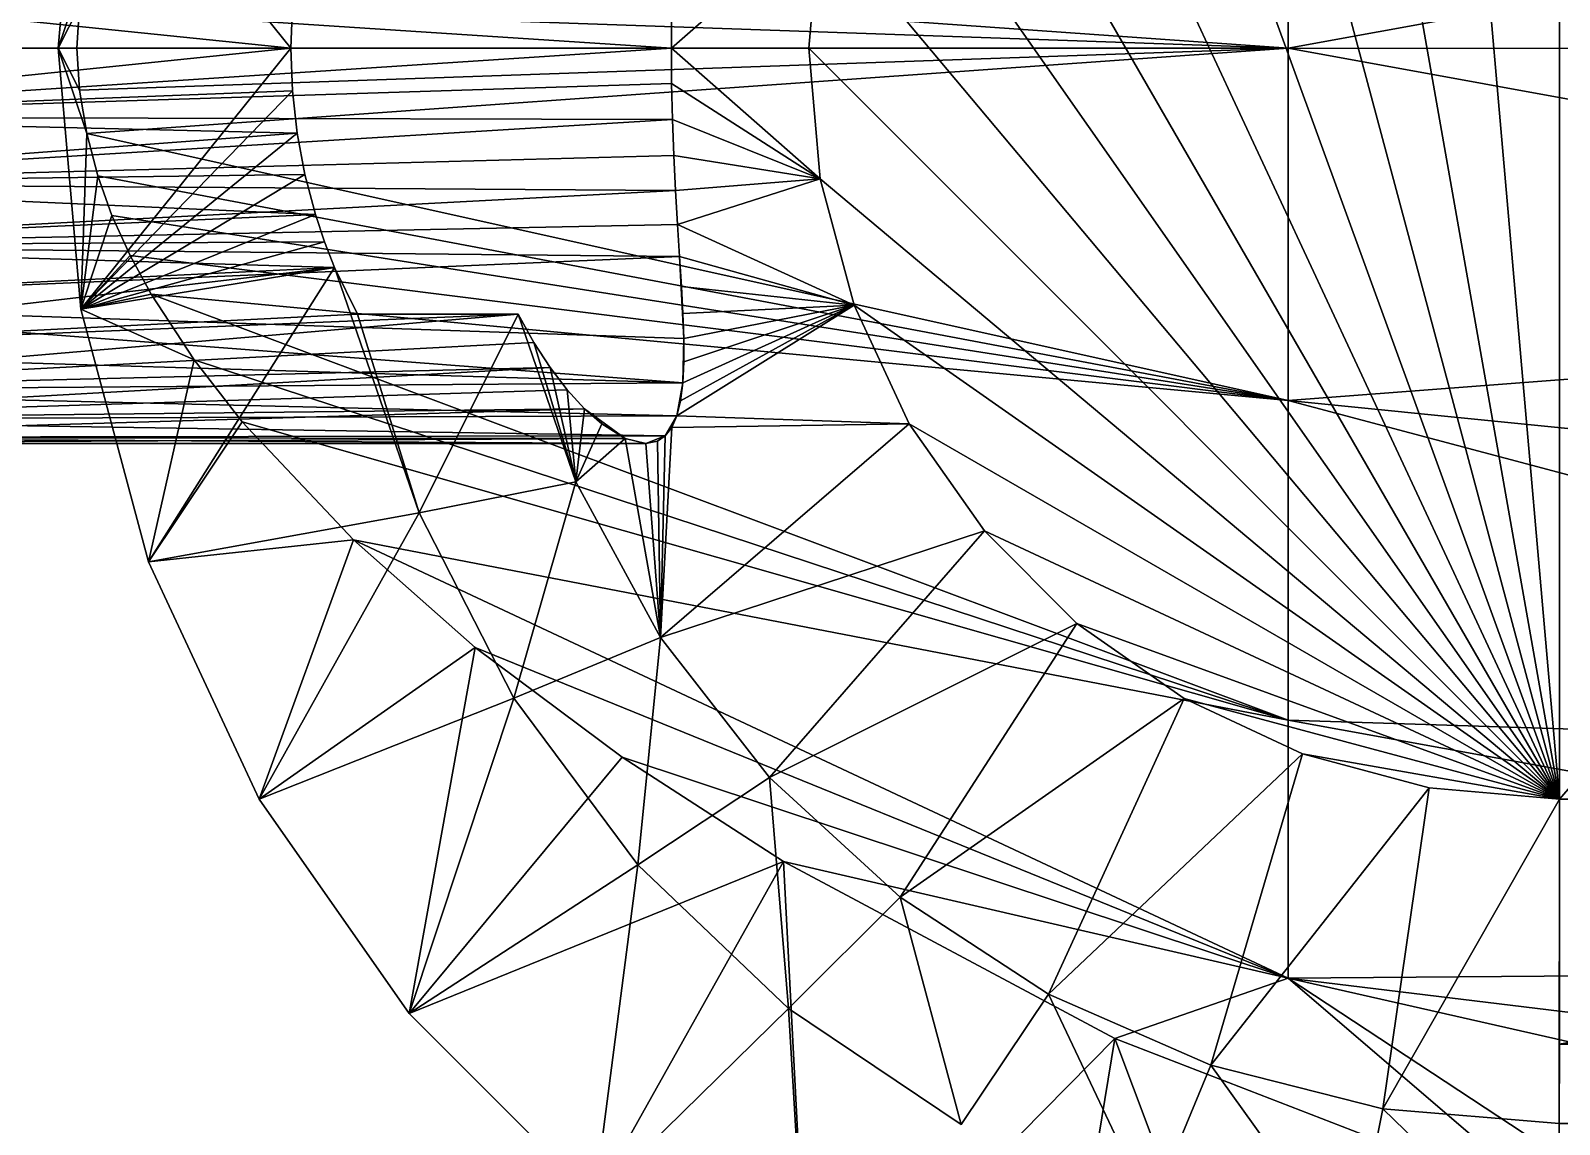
# Model space of a CAD drawing. Header units: inches. Extents: x 0 to 46333, y 12439 to 30520.
# Drawn here: x 12025.33 to 12064.11, y 18718.21 to 18745.95 of the extents above; entities that cross this region are included whole.
import ezdxf

# ---------------------------------------------------------------- set-up
doc = ezdxf.new("R2010")
doc.units = ezdxf.units.IN
doc.header["$MEASUREMENT"] = 0
doc.layers.add('DLX_FL1_LUM', color=7, linetype='Continuous', true_color=0xffd400)
doc.layers.add('DOOR', color=2, linetype='Continuous', lineweight=0)
doc.layers.add('v.p', color=7, linetype='Continuous')

# ---------------------------------------------------------------- blocks, each defined once
blk = doc.blocks.new('first floor civil')
at = {"layer": 'DOOR', "color": 9}
blk.add_arc((594640.463, 125237.543), 900, 270, 0, dxfattribs=at)

msp = doc.modelspace()

# ---------------------------------------------------------------- linework, layer by layer
at = {"layer": 'DLX_FL1_LUM'}
for points in [[(12064.114, 18764.548, 0), (12064.113, 18726.46, 0)], [(12064.113, 18726.46, 0), (12064.114, 18764.548, 0)], [(12097.191, 18764.547, 0), (12064.113, 18726.46, 0)], [(12064.113, 18726.46, 0), (12097.191, 18764.547, 0)], [(12064.113, 18726.46, 0), (12060.807, 18764.26, 0)], [(12060.807, 18764.26, 0), (12064.113, 18726.46, 0)], [(12064.113, 18726.46, 0), (12057.6, 18763.4, 0)], [(12057.6, 18763.4, 0), (12064.113, 18726.46, 0)], [(12064.113, 18726.46, 0), (12054.592, 18761.997, 0)], [(12054.592, 18761.997, 0), (12064.113, 18726.46, 0)], [(12064.113, 18726.46, 0), (12051.873, 18760.094, 0)], [(12051.873, 18760.094, 0), (12064.113, 18726.46, 0)], [(12064.113, 18726.46, 0), (12049.525, 18757.746, 0)], [(12049.525, 18757.746, 0), (12064.113, 18726.46, 0)], [(12064.113, 18726.46, 0), (12047.621, 18755.027, 0)], [(12047.621, 18755.027, 0), (12064.113, 18726.46, 0)], [(12057.233, 18754.437, 0), (12057.232, 18745.505, 0)], [(12057.232, 18745.505, 0), (12057.233, 18754.437, 0)], [(12026.604, 18752.12, 0), (12026.025, 18745.506, 0)], [(12026.025, 18745.506, 0), (12026.604, 18752.12, 0)], [(12031.933, 18745.506, 0), (12026.604, 18752.12, 0)], [(12026.604, 18752.12, 0), (12031.933, 18745.506, 0)], [(12064.113, 18726.46, 0), (12046.218, 18752.018, 0)], [(12046.218, 18752.018, 0), (12064.113, 18726.46, 0)], [(12057.232, 18745.505, 0), (12091.854, 18751.799, 0)], [(12091.854, 18751.799, 0), (12057.232, 18745.505, 0)], [(12045.358, 18748.812, 0), (12041.583, 18745.505, 0)], [(12041.583, 18745.505, 0), (12045.358, 18748.812, 0)], [(12045.07, 18745.505, 0), (12045.358, 18748.812, 0)], [(12045.358, 18748.812, 0), (12045.07, 18745.505, 0)], [(12064.113, 18726.46, 0), (12045.358, 18748.812, 0)], [(12045.358, 18748.812, 0), (12064.113, 18726.46, 0)], [(12026.75, 18747.667, 0), (12026.025, 18745.506, 0)], [(12026.025, 18745.506, 0), (12026.75, 18747.667, 0)], [(12026.75, 18747.667, 0), (12057.232, 18745.505, 0)], [(12057.232, 18745.505, 0), (12026.75, 18747.667, 0)], [(12014.999, 18747.247, 0), (12031.933, 18745.506, 0)], [(12031.933, 18745.506, 0), (12014.999, 18747.247, 0)], [(12014.999, 18747.247, 0), (12041.583, 18745.505, 0)], [(12041.583, 18745.505, 0), (12014.999, 18747.247, 0)], [(12026.567, 18746.569, 0), (12026.025, 18745.506, 0)], [(12026.025, 18745.506, 0), (12026.567, 18746.569, 0)], [(12026.567, 18746.569, 0), (12026.502, 18745.506, 0)], [(12026.502, 18745.506, 0), (12026.567, 18746.569, 0)], [(12057.232, 18745.505, 0), (12026.567, 18746.569, 0)], [(12026.567, 18746.569, 0), (12057.232, 18745.505, 0)], [(12031.933, 18745.506, 0), (12031.973, 18746.583, 0)], [(12031.973, 18746.583, 0), (12031.933, 18745.506, 0)], [(12041.591, 18746.401, 0), (12041.583, 18745.505, 0)], [(12041.583, 18745.505, 0), (12041.591, 18746.401, 0)], [(12014.999, 18745.506, 0), (12031.933, 18745.506, 0)], [(12031.933, 18745.506, 0), (12014.999, 18743.765, 0)], [(12031.933, 18745.506, 0), (12014.999, 18745.506, 0)], [(12014.999, 18743.765, 0), (12031.933, 18745.506, 0)], [(12014.999, 18745.506, 0), (12041.583, 18745.505, 0)], [(12041.583, 18745.505, 0), (12014.999, 18745.506, 0)], [(12014.999, 18743.765, 0), (12041.583, 18745.505, 0)], [(12041.583, 18745.505, 0), (12014.999, 18743.765, 0)], [(12026.025, 18745.506, 0), (12031.933, 18745.506, 0)], [(12031.933, 18745.506, 0), (12026.025, 18745.506, 0)], [(12026.025, 18745.506, 0), (12026.604, 18738.892, 0)], [(12026.604, 18738.892, 0), (12026.025, 18745.506, 0)], [(12026.025, 18745.506, 0), (12026.75, 18743.345, 0)], [(12026.502, 18745.506, 0), (12026.025, 18745.506, 0)], [(12026.567, 18744.442, 0), (12026.025, 18745.506, 0)], [(12026.025, 18745.506, 0), (12026.502, 18745.506, 0)], [(12026.75, 18743.345, 0), (12026.025, 18745.506, 0)], [(12026.025, 18745.506, 0), (12026.567, 18744.442, 0)], [(12026.502, 18745.506, 0), (12026.567, 18744.442, 0)], [(12026.567, 18744.442, 0), (12026.502, 18745.506, 0)], [(12026.502, 18745.506, 0), (12057.232, 18745.505, 0)], [(12057.232, 18745.505, 0), (12026.502, 18745.506, 0)], [(12026.567, 18744.442, 0), (12057.232, 18745.505, 0)], [(12057.232, 18745.505, 0), (12026.567, 18744.442, 0)], [(12026.604, 18738.892, 0), (12031.933, 18745.506, 0)], [(12031.933, 18745.506, 0), (12026.604, 18738.892, 0)], [(12026.75, 18743.345, 0), (12057.232, 18745.505, 0)], [(12057.232, 18745.505, 0), (12026.75, 18743.345, 0)], [(12031.973, 18744.428, 0), (12031.933, 18745.506, 0)], [(12031.933, 18745.506, 0), (12031.973, 18744.428, 0)], [(12041.583, 18745.505, 0), (12045.07, 18745.505, 0)], [(12041.583, 18745.505, 0), (12045.358, 18742.197, 0)], [(12045.07, 18745.505, 0), (12041.583, 18745.505, 0)], [(12045.358, 18742.197, 0), (12041.583, 18745.505, 0)], [(12041.583, 18745.505, 0), (12041.591, 18744.609, 0)], [(12041.591, 18744.609, 0), (12041.583, 18745.505, 0)], [(12045.358, 18742.197, 0), (12045.07, 18745.505, 0)], [(12045.07, 18745.505, 0), (12045.358, 18742.197, 0)], [(12064.113, 18726.46, 0), (12045.07, 18745.505, 0)], [(12045.07, 18745.505, 0), (12064.113, 18726.46, 0)], [(12057.232, 18745.505, 0), (12091.854, 18739.207, 0)], [(12057.232, 18736.572, 0), (12057.232, 18745.505, 0)], [(12091.854, 18739.207, 0), (12057.232, 18745.505, 0)], [(12057.232, 18745.505, 0), (12091.854, 18745.503, 0)], [(12057.232, 18745.505, 0), (12057.232, 18736.572, 0)], [(12091.854, 18745.503, 0), (12057.232, 18745.505, 0)], [(12014.999, 18743.765, 0), (12041.591, 18744.609, 0)], [(12041.591, 18744.609, 0), (12014.999, 18743.765, 0)], [(12031.973, 18744.428, 0), (12014.999, 18743.765, 0)], [(12014.999, 18743.765, 0), (12031.973, 18744.428, 0)], [(12026.567, 18744.442, 0), (12026.75, 18743.345, 0)], [(12026.75, 18743.345, 0), (12026.567, 18744.442, 0)], [(12026.604, 18738.892, 0), (12031.973, 18744.428, 0)], [(12031.973, 18744.428, 0), (12026.604, 18738.892, 0)], [(12032.093, 18743.353, 0), (12031.973, 18744.428, 0)], [(12031.973, 18744.428, 0), (12032.093, 18743.353, 0)], [(12041.591, 18744.609, 0), (12045.358, 18742.197, 0)], [(12045.358, 18742.197, 0), (12041.591, 18744.609, 0)], [(12041.591, 18744.609, 0), (12041.613, 18743.698, 0)], [(12041.613, 18743.698, 0), (12041.591, 18744.609, 0)], [(12014.999, 18743.765, 0), (12032.093, 18743.353, 0)], [(12032.093, 18743.353, 0), (12014.999, 18743.765, 0)], [(12014.999, 18743.765, 0), (12041.613, 18743.698, 0)], [(12041.613, 18743.698, 0), (12014.999, 18743.765, 0)], [(12014.999, 18742.078, 0), (12041.613, 18743.698, 0)], [(12041.613, 18743.698, 0), (12014.999, 18742.078, 0)], [(12041.613, 18743.698, 0), (12045.358, 18742.197, 0)], [(12045.358, 18742.197, 0), (12041.613, 18743.698, 0)], [(12041.613, 18743.698, 0), (12041.647, 18742.789, 0)], [(12041.647, 18742.789, 0), (12041.613, 18743.698, 0)], [(12014.999, 18742.078, 0), (12032.093, 18743.353, 0)], [(12032.093, 18743.353, 0), (12014.999, 18742.078, 0)], [(12026.604, 18738.892, 0), (12032.093, 18743.353, 0)], [(12032.093, 18743.353, 0), (12026.604, 18738.892, 0)], [(12026.75, 18743.345, 0), (12026.604, 18738.892, 0)], [(12026.604, 18738.892, 0), (12026.75, 18743.345, 0)], [(12026.75, 18743.345, 0), (12027.03, 18742.266, 0)], [(12026.75, 18743.345, 0), (12057.232, 18736.572, 0)], [(12027.03, 18742.266, 0), (12026.75, 18743.345, 0)], [(12057.232, 18736.572, 0), (12026.75, 18743.345, 0)], [(12032.287, 18742.3, 0), (12032.093, 18743.353, 0)], [(12032.093, 18743.353, 0), (12032.287, 18742.3, 0)], [(12014.999, 18742.078, 0), (12041.647, 18742.789, 0)], [(12041.647, 18742.789, 0), (12014.999, 18742.078, 0)], [(12041.647, 18742.789, 0), (12045.358, 18742.197, 0)], [(12045.358, 18742.197, 0), (12041.647, 18742.789, 0)], [(12041.647, 18742.789, 0), (12041.69, 18741.897, 0)], [(12041.69, 18741.897, 0), (12041.647, 18742.789, 0)], [(12032.287, 18742.3, 0), (12014.999, 18742.078, 0)], [(12014.999, 18742.078, 0), (12032.287, 18742.3, 0)], [(12014.999, 18742.078, 0), (12032.551, 18741.29, 0)], [(12032.551, 18741.29, 0), (12014.999, 18742.078, 0)], [(12014.999, 18742.078, 0), (12041.69, 18741.897, 0)], [(12041.69, 18741.897, 0), (12014.999, 18742.078, 0)], [(12026.604, 18738.892, 0), (12032.287, 18742.3, 0)], [(12032.287, 18742.3, 0), (12026.604, 18738.892, 0)], [(12027.03, 18742.266, 0), (12026.604, 18738.892, 0)], [(12026.604, 18738.892, 0), (12027.03, 18742.266, 0)], [(12027.03, 18742.266, 0), (12027.388, 18741.261, 0)], [(12057.232, 18736.572, 0), (12027.03, 18742.266, 0)], [(12027.388, 18741.261, 0), (12027.03, 18742.266, 0)], [(12027.03, 18742.266, 0), (12057.232, 18736.572, 0)], [(12032.551, 18741.29, 0), (12032.287, 18742.3, 0)], [(12032.287, 18742.3, 0), (12032.551, 18741.29, 0)], [(12041.69, 18741.897, 0), (12045.358, 18742.197, 0)], [(12045.358, 18742.197, 0), (12041.69, 18741.897, 0)], [(12045.358, 18742.197, 0), (12041.739, 18741.039, 0)], [(12041.739, 18741.039, 0), (12045.358, 18742.197, 0)], [(12046.218, 18738.991, 0), (12045.358, 18742.197, 0)], [(12045.358, 18742.197, 0), (12046.218, 18738.991, 0)], [(12064.113, 18726.46, 0), (12045.358, 18742.197, 0)], [(12045.358, 18742.197, 0), (12064.113, 18726.46, 0)], [(12014.999, 18740.494, 0), (12041.69, 18741.897, 0)], [(12041.69, 18741.897, 0), (12014.999, 18740.494, 0)], [(12041.69, 18741.897, 0), (12041.739, 18741.039, 0)], [(12041.739, 18741.039, 0), (12041.69, 18741.897, 0)], [(12014.999, 18740.494, 0), (12032.551, 18741.29, 0)], [(12032.551, 18741.29, 0), (12014.999, 18740.494, 0)], [(12026.604, 18738.892, 0), (12032.551, 18741.29, 0)], [(12032.551, 18741.29, 0), (12026.604, 18738.892, 0)], [(12026.604, 18738.892, 0), (12027.388, 18741.261, 0)], [(12027.388, 18741.261, 0), (12026.604, 18738.892, 0)], [(12027.388, 18741.261, 0), (12027.852, 18740.249, 0)], [(12027.852, 18740.249, 0), (12027.388, 18741.261, 0)], [(12027.388, 18741.261, 0), (12057.232, 18736.572, 0)], [(12057.232, 18736.572, 0), (12027.388, 18741.261, 0)], [(12032.781, 18740.599, 0), (12032.551, 18741.29, 0)], [(12032.551, 18741.29, 0), (12032.781, 18740.599, 0)], [(12014.999, 18740.494, 0), (12041.739, 18741.039, 0)], [(12041.739, 18741.039, 0), (12014.999, 18740.494, 0)], [(12046.218, 18738.991, 0), (12041.739, 18741.039, 0)], [(12041.739, 18741.039, 0), (12041.791, 18740.225, 0)], [(12041.739, 18741.039, 0), (12046.218, 18738.991, 0)], [(12041.791, 18740.225, 0), (12041.739, 18741.039, 0)], [(12032.781, 18740.599, 0), (12014.999, 18740.494, 0)], [(12014.999, 18740.494, 0), (12032.781, 18740.599, 0)], [(12014.999, 18740.494, 0), (12033.039, 18739.945, 0)], [(12033.039, 18739.945, 0), (12014.999, 18740.494, 0)], [(12014.999, 18740.494, 0), (12041.791, 18740.225, 0)], [(12041.791, 18740.225, 0), (12014.999, 18740.494, 0)], [(12026.604, 18738.892, 0), (12032.781, 18740.599, 0)], [(12032.781, 18740.599, 0), (12026.604, 18738.892, 0)], [(12033.039, 18739.945, 0), (12032.781, 18740.599, 0)], [(12032.781, 18740.599, 0), (12033.039, 18739.945, 0)], [(12014.999, 18739.063, 0), (12041.791, 18740.225, 0)], [(12041.791, 18740.225, 0), (12014.999, 18739.063, 0)], [(12027.852, 18740.249, 0), (12026.604, 18738.892, 0)], [(12026.604, 18738.892, 0), (12027.852, 18740.249, 0)], [(12027.852, 18740.249, 0), (12028.382, 18739.271, 0)], [(12028.382, 18739.271, 0), (12027.852, 18740.249, 0)], [(12027.852, 18740.249, 0), (12057.232, 18736.572, 0)], [(12057.232, 18736.572, 0), (12027.852, 18740.249, 0)], [(12041.791, 18740.225, 0), (12046.218, 18738.991, 0)], [(12046.218, 18738.991, 0), (12041.791, 18740.225, 0)], [(12041.791, 18740.225, 0), (12041.838, 18739.466, 0)], [(12041.838, 18739.466, 0), (12041.791, 18740.225, 0)], [(12041.791, 18740.225, 0), (12041.897, 18738.143, 0)], [(12041.897, 18738.143, 0), (12041.791, 18740.225, 0)], [(12014.999, 18737.828, 0), (12033.039, 18739.945, 0)], [(12014.999, 18739.063, 0), (12033.039, 18739.945, 0)], [(12033.039, 18739.945, 0), (12014.999, 18737.828, 0)], [(12033.039, 18739.945, 0), (12014.999, 18739.063, 0)], [(12033.039, 18739.945, 0), (12026.604, 18738.892, 0)], [(12026.604, 18738.892, 0), (12033.039, 18739.945, 0)], [(12033.039, 18739.945, 0), (12028.321, 18732.479, 0)], [(12028.321, 18732.479, 0), (12033.039, 18739.945, 0)], [(12033.618, 18738.762, 0), (12033.039, 18739.945, 0)], [(12033.039, 18739.945, 0), (12035.188, 18733.724, 0)], [(12035.188, 18733.724, 0), (12033.039, 18739.945, 0)], [(12033.039, 18739.945, 0), (12033.618, 18738.762, 0)], [(12028.382, 18739.271, 0), (12026.604, 18738.892, 0)], [(12026.604, 18738.892, 0), (12028.382, 18739.271, 0)], [(12028.382, 18739.271, 0), (12029.473, 18737.603, 0)], [(12028.382, 18739.271, 0), (12057.232, 18728.462, 0)], [(12029.473, 18737.603, 0), (12028.382, 18739.271, 0)], [(12057.232, 18728.462, 0), (12028.382, 18739.271, 0)], [(12028.382, 18739.271, 0), (12057.232, 18736.572, 0)], [(12057.232, 18736.572, 0), (12028.382, 18739.271, 0)], [(12041.838, 18739.466, 0), (12046.218, 18738.991, 0)], [(12046.218, 18738.991, 0), (12041.838, 18739.466, 0)], [(12041.838, 18739.466, 0), (12041.875, 18738.775, 0)], [(12041.875, 18738.775, 0), (12041.838, 18739.466, 0)], [(12041.838, 18739.466, 0), (12041.897, 18738.143, 0)], [(12041.897, 18738.143, 0), (12041.838, 18739.466, 0)], [(12014.999, 18739.063, 0), (12041.897, 18738.143, 0)], [(12041.897, 18738.143, 0), (12014.999, 18739.063, 0)], [(12014.999, 18739.063, 0), (12041.874, 18737.023, 0)], [(12041.874, 18737.023, 0), (12014.999, 18739.063, 0)], [(12026.604, 18738.892, 0), (12028.321, 18732.479, 0)], [(12028.321, 18732.479, 0), (12026.604, 18738.892, 0)], [(12026.604, 18738.892, 0), (12029.473, 18737.603, 0)], [(12029.473, 18737.603, 0), (12026.604, 18738.892, 0)], [(12046.218, 18738.991, 0), (12041.724, 18736.184, 0)], [(12041.724, 18736.184, 0), (12046.218, 18738.991, 0)], [(12041.818, 18736.563, 0), (12046.218, 18738.991, 0)], [(12046.218, 18738.991, 0), (12041.818, 18736.563, 0)], [(12041.874, 18737.023, 0), (12046.218, 18738.991, 0)], [(12046.218, 18738.991, 0), (12041.874, 18737.023, 0)], [(12041.875, 18738.775, 0), (12046.218, 18738.991, 0)], [(12046.218, 18738.991, 0), (12041.875, 18738.775, 0)], [(12041.897, 18738.143, 0), (12046.218, 18738.991, 0)], [(12046.218, 18738.991, 0), (12041.897, 18738.143, 0)], [(12041.899, 18737.554, 0), (12046.218, 18738.991, 0)], [(12046.218, 18738.991, 0), (12041.899, 18737.554, 0)], [(12047.62, 18735.982, 0), (12046.218, 18738.991, 0)], [(12046.218, 18738.991, 0), (12047.62, 18735.982, 0)], [(12064.113, 18726.46, 0), (12046.218, 18738.991, 0)], [(12046.218, 18738.991, 0), (12064.113, 18726.46, 0)], [(12091.854, 18739.207, 0), (12057.232, 18736.572, 0)], [(12057.232, 18736.572, 0), (12091.854, 18739.207, 0)], [(12014.999, 18736.825, 0), (12037.696, 18738.762, 0)], [(12014.999, 18737.828, 0), (12037.696, 18738.762, 0)], [(12037.696, 18738.762, 0), (12014.999, 18736.825, 0)], [(12033.618, 18738.762, 0), (12014.999, 18737.828, 0)], [(12037.696, 18738.762, 0), (12014.999, 18737.828, 0)], [(12014.999, 18737.828, 0), (12033.618, 18738.762, 0)], [(12037.696, 18738.762, 0), (12033.618, 18738.762, 0)], [(12033.618, 18738.762, 0), (12035.188, 18733.724, 0)], [(12035.188, 18733.724, 0), (12033.618, 18738.762, 0)], [(12033.618, 18738.762, 0), (12037.696, 18738.762, 0)], [(12037.696, 18738.762, 0), (12035.188, 18733.724, 0)], [(12035.188, 18733.724, 0), (12037.696, 18738.762, 0)], [(12039.163, 18734.512, 0), (12037.696, 18738.762, 0)], [(12038.093, 18738.045, 0), (12037.696, 18738.762, 0)], [(12037.696, 18738.762, 0), (12039.163, 18734.512, 0)], [(12037.696, 18738.762, 0), (12038.093, 18738.045, 0)], [(12041.875, 18738.775, 0), (12041.897, 18738.143, 0)], [(12041.897, 18738.143, 0), (12041.875, 18738.775, 0)], [(12041.897, 18738.143, 0), (12041.874, 18737.023, 0)], [(12041.874, 18737.023, 0), (12041.897, 18738.143, 0)], [(12041.897, 18738.143, 0), (12041.899, 18737.554, 0)], [(12041.899, 18737.554, 0), (12041.897, 18738.143, 0)], [(12014.999, 18736.825, 0), (12038.093, 18738.045, 0)], [(12038.093, 18738.045, 0), (12014.999, 18736.825, 0)], [(12014.999, 18737.828, 0), (12041.874, 18737.023, 0)], [(12041.874, 18737.023, 0), (12014.999, 18737.828, 0)], [(12039.163, 18734.512, 0), (12038.093, 18738.045, 0)], [(12038.509, 18737.407, 0), (12038.093, 18738.045, 0)], [(12038.093, 18738.045, 0), (12039.163, 18734.512, 0)], [(12038.093, 18738.045, 0), (12038.509, 18737.407, 0)], [(12014.999, 18736.087, 0), (12038.509, 18737.407, 0)], [(12014.999, 18736.825, 0), (12038.509, 18737.407, 0)], [(12038.509, 18737.407, 0), (12014.999, 18736.087, 0)], [(12038.509, 18737.407, 0), (12014.999, 18736.825, 0)], [(12029.473, 18737.603, 0), (12028.321, 18732.479, 0)], [(12028.321, 18732.479, 0), (12029.473, 18737.603, 0)], [(12029.473, 18737.603, 0), (12030.693, 18736.027, 0)], [(12029.473, 18737.603, 0), (12057.232, 18728.462, 0)], [(12030.693, 18736.027, 0), (12029.473, 18737.603, 0)], [(12057.232, 18728.462, 0), (12029.473, 18737.603, 0)], [(12039.163, 18734.512, 0), (12038.509, 18737.407, 0)], [(12038.943, 18736.843, 0), (12038.509, 18737.407, 0)], [(12038.509, 18737.407, 0), (12039.163, 18734.512, 0)], [(12038.509, 18737.407, 0), (12038.943, 18736.843, 0)], [(12041.899, 18737.554, 0), (12041.874, 18737.023, 0)], [(12041.874, 18737.023, 0), (12041.899, 18737.554, 0)], [(12014.999, 18736.825, 0), (12041.874, 18737.023, 0)], [(12041.874, 18737.023, 0), (12014.999, 18736.825, 0)], [(12041.874, 18737.023, 0), (12041.724, 18736.184, 0)], [(12041.724, 18736.184, 0), (12041.874, 18737.023, 0)], [(12041.874, 18737.023, 0), (12041.818, 18736.563, 0)], [(12041.818, 18736.563, 0), (12041.874, 18737.023, 0)], [(12014.999, 18736.087, 0), (12038.943, 18736.843, 0)], [(12038.943, 18736.843, 0), (12014.999, 18736.087, 0)], [(12014.999, 18736.825, 0), (12041.724, 18736.184, 0)], [(12041.724, 18736.184, 0), (12014.999, 18736.825, 0)], [(12039.163, 18734.512, 0), (12038.943, 18736.843, 0)], [(12039.384, 18736.363, 0), (12038.943, 18736.843, 0)], [(12038.943, 18736.843, 0), (12039.163, 18734.512, 0)], [(12038.943, 18736.843, 0), (12039.384, 18736.363, 0)], [(12041.818, 18736.563, 0), (12041.724, 18736.184, 0)], [(12041.724, 18736.184, 0), (12041.818, 18736.563, 0)], [(12057.232, 18736.572, 0), (12091.853, 18727.372, 0)], [(12057.232, 18728.462, 0), (12057.232, 18736.572, 0)], [(12057.232, 18736.572, 0), (12091.853, 18733.102, 0)], [(12091.853, 18727.372, 0), (12057.232, 18736.572, 0)], [(12057.232, 18736.572, 0), (12057.232, 18728.462, 0)], [(12091.853, 18733.102, 0), (12057.232, 18736.572, 0)], [(12014.999, 18735.635, 0), (12039.384, 18736.363, 0)], [(12014.999, 18736.087, 0), (12039.384, 18736.363, 0)], [(12039.384, 18736.363, 0), (12014.999, 18735.635, 0)], [(12039.384, 18736.363, 0), (12014.999, 18736.087, 0)], [(12014.999, 18736.087, 0), (12041.724, 18736.184, 0)], [(12041.724, 18736.184, 0), (12014.999, 18736.087, 0)], [(12039.163, 18734.512, 0), (12039.384, 18736.363, 0)], [(12039.384, 18736.363, 0), (12039.163, 18734.512, 0)], [(12039.816, 18735.979, 0), (12039.384, 18736.363, 0)], [(12039.384, 18736.363, 0), (12040.415, 18735.609, 0)], [(12040.415, 18735.609, 0), (12039.384, 18736.363, 0)], [(12039.384, 18736.363, 0), (12039.816, 18735.979, 0)], [(12041.724, 18736.184, 0), (12041.428, 18735.673, 0)], [(12041.428, 18735.673, 0), (12041.724, 18736.184, 0)], [(12041.724, 18736.184, 0), (12041.592, 18735.887, 0)], [(12041.592, 18735.887, 0), (12041.724, 18736.184, 0)], [(12047.62, 18735.982, 0), (12041.724, 18736.184, 0)], [(12041.724, 18736.184, 0), (12047.62, 18735.982, 0)], [(12014.999, 18736.087, 0), (12041.428, 18735.673, 0)], [(12041.428, 18735.673, 0), (12014.999, 18736.087, 0)], [(12030.693, 18736.027, 0), (12028.321, 18732.479, 0)], [(12028.321, 18732.479, 0), (12030.693, 18736.027, 0)], [(12030.693, 18736.027, 0), (12033.52, 18733.037, 0)], [(12057.232, 18728.462, 0), (12030.693, 18736.027, 0)], [(12033.52, 18733.037, 0), (12030.693, 18736.027, 0)], [(12030.693, 18736.027, 0), (12057.232, 18728.462, 0)], [(12039.163, 18734.512, 0), (12039.816, 18735.979, 0)], [(12039.816, 18735.979, 0), (12039.163, 18734.512, 0)], [(12040.415, 18735.609, 0), (12039.816, 18735.979, 0)], [(12039.816, 18735.979, 0), (12040.415, 18735.609, 0)], [(12047.62, 18735.982, 0), (12041.309, 18730.56, 0)], [(12041.309, 18730.56, 0), (12047.62, 18735.982, 0)], [(12041.309, 18730.56, 0), (12041.592, 18735.887, 0)], [(12041.592, 18735.887, 0), (12041.309, 18730.56, 0)], [(12041.592, 18735.887, 0), (12041.428, 18735.673, 0)], [(12041.428, 18735.673, 0), (12041.592, 18735.887, 0)], [(12041.592, 18735.887, 0), (12047.62, 18735.982, 0)], [(12047.62, 18735.982, 0), (12041.592, 18735.887, 0)], [(12049.524, 18733.264, 0), (12047.62, 18735.982, 0)], [(12047.62, 18735.982, 0), (12049.524, 18733.264, 0)], [(12064.113, 18726.46, 0), (12047.62, 18735.982, 0)], [(12047.62, 18735.982, 0), (12064.113, 18726.46, 0)], [(12014.999, 18735.635, 0), (12041.428, 18735.673, 0)], [(12041.428, 18735.673, 0), (12014.999, 18735.635, 0)], [(12014.999, 18735.635, 0), (12040.415, 18735.609, 0)], [(12040.415, 18735.609, 0), (12014.999, 18735.635, 0)], [(12040.935, 18735.481, 0), (12014.999, 18735.635, 0)], [(12014.999, 18735.635, 0), (12040.935, 18735.481, 0)], [(12014.999, 18735.482, 0), (12040.415, 18735.609, 0)], [(12040.415, 18735.609, 0), (12014.999, 18735.482, 0)], [(12040.935, 18735.481, 0), (12014.999, 18735.482, 0)], [(12014.999, 18735.482, 0), (12040.935, 18735.481, 0)], [(12040.415, 18735.609, 0), (12039.163, 18734.512, 0)], [(12039.163, 18734.512, 0), (12040.415, 18735.609, 0)], [(12040.935, 18735.481, 0), (12040.415, 18735.609, 0)], [(12040.415, 18735.609, 0), (12041.309, 18730.56, 0)], [(12041.309, 18730.56, 0), (12040.415, 18735.609, 0)], [(12040.415, 18735.609, 0), (12040.935, 18735.481, 0)], [(12040.935, 18735.481, 0), (12041.428, 18735.673, 0)], [(12041.309, 18730.56, 0), (12040.935, 18735.481, 0)], [(12041.428, 18735.673, 0), (12040.936, 18735.481, 0)], [(12041.231, 18735.54, 0), (12040.936, 18735.481, 0)], [(12040.936, 18735.481, 0), (12041.231, 18735.54, 0)], [(12040.936, 18735.481, 0), (12041.309, 18730.56, 0)], [(12041.428, 18735.673, 0), (12041.231, 18735.54, 0)], [(12041.231, 18735.54, 0), (12041.428, 18735.673, 0)], [(12041.309, 18730.56, 0), (12041.231, 18735.54, 0)], [(12041.231, 18735.54, 0), (12041.309, 18730.56, 0)], [(12041.309, 18730.56, 0), (12041.428, 18735.673, 0)], [(12041.428, 18735.673, 0), (12041.309, 18730.56, 0)], [(12035.188, 18733.724, 0), (12039.163, 18734.512, 0)], [(12039.163, 18734.512, 0), (12035.188, 18733.724, 0)], [(12039.163, 18734.512, 0), (12037.584, 18729.023, 0)], [(12037.584, 18729.023, 0), (12039.163, 18734.512, 0)], [(12041.309, 18730.56, 0), (12039.163, 18734.512, 0)], [(12039.163, 18734.512, 0), (12041.309, 18730.56, 0)], [(12035.188, 18733.724, 0), (12028.321, 18732.479, 0)], [(12028.321, 18732.479, 0), (12035.188, 18733.724, 0)], [(12035.188, 18733.724, 0), (12031.127, 18726.462, 0)], [(12031.127, 18726.462, 0), (12035.188, 18733.724, 0)], [(12035.188, 18733.724, 0), (12037.584, 18729.023, 0)], [(12037.584, 18729.023, 0), (12035.188, 18733.724, 0)], [(12049.524, 18733.264, 0), (12041.309, 18730.56, 0)], [(12041.309, 18730.56, 0), (12049.524, 18733.264, 0)], [(12049.524, 18733.264, 0), (12044.075, 18727.015, 0)], [(12044.075, 18727.015, 0), (12049.524, 18733.264, 0)], [(12051.872, 18730.916, 0), (12049.524, 18733.264, 0)], [(12049.524, 18733.264, 0), (12051.872, 18730.916, 0)], [(12064.113, 18726.46, 0), (12049.524, 18733.264, 0)], [(12049.524, 18733.264, 0), (12064.113, 18726.46, 0)], [(12028.321, 18732.479, 0), (12033.52, 18733.037, 0)], [(12033.52, 18733.037, 0), (12028.321, 18732.479, 0)], [(12033.52, 18733.037, 0), (12031.127, 18726.462, 0)], [(12031.127, 18726.462, 0), (12033.52, 18733.037, 0)], [(12033.52, 18733.037, 0), (12036.609, 18730.312, 0)], [(12033.52, 18733.037, 0), (12057.231, 18721.923, 0)], [(12036.609, 18730.312, 0), (12033.52, 18733.037, 0)], [(12057.231, 18721.923, 0), (12033.52, 18733.037, 0)], [(12033.52, 18733.037, 0), (12057.232, 18728.462, 0)], [(12057.232, 18728.462, 0), (12033.52, 18733.037, 0)], [(12028.321, 18732.479, 0), (12031.127, 18726.462, 0)], [(12031.127, 18726.462, 0), (12028.321, 18732.479, 0)], [(12051.872, 18730.916, 0), (12044.075, 18727.015, 0)], [(12044.075, 18727.015, 0), (12051.872, 18730.916, 0)], [(12051.872, 18730.916, 0), (12047.387, 18723.973, 0)], [(12047.387, 18723.973, 0), (12051.872, 18730.916, 0)], [(12054.59, 18729.012, 0), (12051.872, 18730.916, 0)], [(12051.872, 18730.916, 0), (12054.59, 18729.012, 0)], [(12064.113, 18726.46, 0), (12051.872, 18730.916, 0)], [(12051.872, 18730.916, 0), (12064.113, 18726.46, 0)], [(12037.584, 18729.023, 0), (12041.309, 18730.56, 0)], [(12041.309, 18730.56, 0), (12037.584, 18729.023, 0)], [(12041.309, 18730.56, 0), (12040.737, 18724.793, 0)], [(12040.737, 18724.793, 0), (12041.309, 18730.56, 0)], [(12044.075, 18727.015, 0), (12041.309, 18730.56, 0)], [(12041.309, 18730.56, 0), (12044.075, 18727.015, 0)], [(12031.127, 18726.462, 0), (12036.609, 18730.312, 0)], [(12036.609, 18730.312, 0), (12031.127, 18726.462, 0)], [(12036.609, 18730.312, 0), (12034.935, 18721.022, 0)], [(12034.935, 18721.022, 0), (12036.609, 18730.312, 0)], [(12036.609, 18730.312, 0), (12040.338, 18727.525, 0)], [(12057.231, 18721.923, 0), (12036.609, 18730.312, 0)], [(12040.338, 18727.525, 0), (12036.609, 18730.312, 0)], [(12036.609, 18730.312, 0), (12057.231, 18721.923, 0)], [(12037.584, 18729.023, 0), (12031.127, 18726.462, 0)], [(12031.127, 18726.462, 0), (12037.584, 18729.023, 0)], [(12037.584, 18729.023, 0), (12034.935, 18721.022, 0)], [(12034.935, 18721.022, 0), (12037.584, 18729.023, 0)], [(12037.584, 18729.023, 0), (12040.737, 18724.793, 0)], [(12040.737, 18724.793, 0), (12037.584, 18729.023, 0)], [(12054.59, 18729.012, 0), (12047.387, 18723.973, 0)], [(12047.387, 18723.973, 0), (12054.59, 18729.012, 0)], [(12054.59, 18729.012, 0), (12051.153, 18721.517, 0)], [(12051.153, 18721.517, 0), (12054.59, 18729.012, 0)], [(12057.6, 18727.609, 0), (12054.59, 18729.012, 0)], [(12054.59, 18729.012, 0), (12057.6, 18727.609, 0)], [(12064.113, 18726.46, 0), (12054.59, 18729.012, 0)], [(12054.59, 18729.012, 0), (12064.113, 18726.46, 0)], [(12057.232, 18728.462, 0), (12057.231, 18721.923, 0)], [(12057.231, 18721.923, 0), (12057.232, 18728.462, 0)], [(12091.853, 18727.372, 0), (12057.232, 18728.462, 0)], [(12091.853, 18722.189, 0), (12057.232, 18728.462, 0)], [(12057.232, 18728.462, 0), (12091.853, 18727.372, 0)], [(12057.232, 18728.462, 0), (12091.853, 18722.189, 0)], [(12040.338, 18727.525, 0), (12034.935, 18721.022, 0)], [(12034.935, 18721.022, 0), (12040.338, 18727.525, 0)], [(12040.338, 18727.525, 0), (12044.428, 18724.88, 0)], [(12044.428, 18724.88, 0), (12040.338, 18727.525, 0)], [(12040.338, 18727.525, 0), (12057.231, 18721.923, 0)], [(12057.231, 18721.923, 0), (12040.338, 18727.525, 0)], [(12057.6, 18727.609, 0), (12051.153, 18721.517, 0)], [(12051.153, 18721.517, 0), (12057.6, 18727.609, 0)], [(12057.6, 18727.609, 0), (12055.272, 18719.713, 0)], [(12055.272, 18719.713, 0), (12057.6, 18727.609, 0)], [(12060.806, 18726.749, 0), (12057.6, 18727.609, 0)], [(12057.6, 18727.609, 0), (12060.806, 18726.749, 0)], [(12064.113, 18726.46, 0), (12057.6, 18727.609, 0)], [(12057.6, 18727.609, 0), (12064.113, 18726.46, 0)], [(12040.737, 18724.793, 0), (12044.075, 18727.015, 0)], [(12044.075, 18727.015, 0), (12040.737, 18724.793, 0)], [(12047.387, 18723.973, 0), (12044.075, 18727.015, 0)], [(12044.075, 18727.015, 0), (12044.557, 18721.152, 0)], [(12044.557, 18721.152, 0), (12044.075, 18727.015, 0)], [(12044.075, 18727.015, 0), (12047.387, 18723.973, 0)], [(12031.127, 18726.462, 0), (12034.935, 18721.022, 0)], [(12034.935, 18721.022, 0), (12031.127, 18726.462, 0)], [(12060.806, 18726.749, 0), (12055.272, 18719.713, 0)], [(12055.272, 18719.713, 0), (12060.806, 18726.749, 0)], [(12060.806, 18726.749, 0), (12059.631, 18718.611, 0)], [(12059.631, 18718.611, 0), (12060.806, 18726.749, 0)], [(12064.113, 18726.46, 0), (12059.631, 18718.611, 0)], [(12059.631, 18718.611, 0), (12064.113, 18726.46, 0)], [(12064.113, 18726.46, 0), (12060.806, 18726.749, 0)], [(12060.806, 18726.749, 0), (12064.113, 18726.46, 0)], [(12064.112, 18718.24, 0), (12064.113, 18726.46, 0)], [(12064.113, 18726.46, 0), (12064.112, 18718.24, 0)], [(12097.19, 18726.459, 0), (12064.113, 18726.46, 0)], [(12064.113, 18726.46, 0), (12064.113, 18720.244, 0)], [(12064.113, 18726.46, 0), (12097.19, 18726.459, 0)], [(12064.113, 18720.244, 0), (12064.113, 18726.46, 0)], [(12097.19, 18726.459, 0), (12064.113, 18720.244, 0)], [(12064.113, 18720.244, 0), (12097.19, 18726.459, 0)], [(12034.935, 18721.022, 0), (12044.428, 18724.88, 0)], [(12044.428, 18724.88, 0), (12034.935, 18721.022, 0)], [(12040.737, 18724.793, 0), (12034.935, 18721.022, 0)], [(12034.935, 18721.022, 0), (12040.737, 18724.793, 0)], [(12039.63, 18716.327, 0), (12044.428, 18724.88, 0)], [(12044.428, 18724.88, 0), (12039.63, 18716.327, 0)], [(12040.737, 18724.793, 0), (12039.63, 18716.327, 0)], [(12039.63, 18716.327, 0), (12040.737, 18724.793, 0)], [(12040.737, 18724.793, 0), (12044.557, 18721.152, 0)], [(12044.557, 18721.152, 0), (12040.737, 18724.793, 0)], [(12044.428, 18724.88, 0), (12045.068, 18712.519, 0)], [(12045.068, 18712.519, 0), (12044.428, 18724.88, 0)], [(12044.428, 18724.88, 0), (12052.836, 18720.393, 0)], [(12052.836, 18720.393, 0), (12044.428, 18724.88, 0)], [(12044.428, 18724.88, 0), (12057.231, 18721.923, 0)], [(12057.231, 18721.923, 0), (12044.428, 18724.88, 0)], [(12064.113, 18720.244, 0), (12136.28, 18724.4, 0)], [(12136.28, 18724.4, 0), (12064.113, 18720.244, 0)], [(12064.113, 18720.244, 0), (12541.222, 18724.384, 0)], [(12541.222, 18724.384, 0), (12064.113, 18720.244, 0)], [(12044.557, 18721.152, 0), (12047.387, 18723.973, 0)], [(12047.387, 18723.973, 0), (12044.557, 18721.152, 0)], [(12051.153, 18721.517, 0), (12047.387, 18723.973, 0)], [(12047.387, 18723.973, 0), (12048.935, 18718.208, 0)], [(12048.935, 18718.208, 0), (12047.387, 18723.973, 0)], [(12047.387, 18723.973, 0), (12051.153, 18721.517, 0)], [(12057.231, 18721.923, 0), (12091.853, 18722.189, 0)], [(12091.853, 18722.189, 0), (12057.231, 18721.923, 0)], [(12052.836, 18720.393, 0), (12057.231, 18721.923, 0)], [(12057.231, 18721.923, 0), (12052.836, 18720.393, 0)], [(12057.231, 18721.923, 0), (12091.853, 18717.712, 0)], [(12091.853, 18714.075, 0), (12057.231, 18721.923, 0)], [(12057.231, 18721.923, 0), (12091.853, 18714.075, 0)], [(12067.873, 18714.923, 0), (12057.231, 18721.923, 0)], [(12057.231, 18721.923, 0), (12067.873, 18714.923, 0)], [(12064.112, 18716.031, 0), (12057.231, 18721.923, 0)], [(12057.231, 18721.923, 0), (12064.112, 18716.031, 0)], [(12091.853, 18717.712, 0), (12057.231, 18721.923, 0)], [(12048.935, 18718.208, 0), (12051.153, 18721.517, 0)], [(12051.153, 18721.517, 0), (12048.935, 18718.208, 0)], [(12055.272, 18719.713, 0), (12051.153, 18721.517, 0)], [(12051.153, 18721.517, 0), (12053.747, 18716.042, 0)], [(12053.747, 18716.042, 0), (12051.153, 18721.517, 0)], [(12051.153, 18721.517, 0), (12055.272, 18719.713, 0)], [(12034.935, 18721.022, 0), (12039.63, 18716.327, 0)], [(12039.63, 18716.327, 0), (12034.935, 18721.022, 0)], [(12044.557, 18721.152, 0), (12039.63, 18716.327, 0)], [(12039.63, 18716.327, 0), (12044.557, 18721.152, 0)], [(12044.557, 18721.152, 0), (12048.935, 18718.208, 0)], [(12044.557, 18721.152, 0), (12045.068, 18712.519, 0)], [(12048.935, 18718.208, 0), (12044.557, 18721.152, 0)], [(12045.068, 18712.519, 0), (12044.557, 18721.152, 0)], [(12045.068, 18712.519, 0), (12052.836, 18720.393, 0)], [(12052.836, 18720.393, 0), (12045.068, 18712.519, 0)], [(12052.836, 18720.393, 0), (12051.085, 18709.713, 0)], [(12051.085, 18709.713, 0), (12052.836, 18720.393, 0)], [(12052.836, 18720.393, 0), (12057.498, 18707.995, 0)], [(12052.836, 18720.393, 0), (12064.112, 18716.031, 0)], [(12057.498, 18707.995, 0), (12052.836, 18720.393, 0)], [(12064.112, 18716.031, 0), (12052.836, 18720.393, 0)], [(12064.113, 18720.244, 0), (12064.112, 18718.24, 0)], [(12064.112, 18718.24, 0), (12064.113, 18720.244, 0)], [(12064.113, 18720.244, 0), (12643.459, 18720.222, 0)], [(12643.459, 18720.222, 0), (12064.113, 18720.244, 0)], [(12064.113, 18720.244, 0), (12643.459, 18718.218, 0)], [(12643.459, 18718.218, 0), (12064.113, 18720.244, 0)], [(12053.747, 18716.042, 0), (12055.272, 18719.713, 0)], [(12055.272, 18719.713, 0), (12053.747, 18716.042, 0)], [(12059.631, 18718.611, 0), (12055.272, 18719.713, 0)], [(12055.272, 18719.713, 0), (12058.855, 18714.718, 0)], [(12058.855, 18714.718, 0), (12055.272, 18719.713, 0)], [(12055.272, 18719.713, 0), (12059.631, 18718.611, 0)], [(12058.855, 18714.718, 0), (12059.631, 18718.611, 0)], [(12059.631, 18718.611, 0), (12058.855, 18714.718, 0)], [(12064.112, 18718.24, 0), (12059.631, 18718.611, 0)], [(12059.631, 18718.611, 0), (12064.112, 18714.272, 0)], [(12064.112, 18714.272, 0), (12059.631, 18718.611, 0)], [(12059.631, 18718.611, 0), (12064.112, 18718.24, 0)], [(12643.459, 18718.218, 0), (12064.112, 18718.24, 0)], [(12064.112, 18718.24, 0), (12643.459, 18714.251, 0)], [(12064.112, 18718.24, 0), (12643.459, 18718.218, 0)], [(12643.459, 18714.251, 0), (12064.112, 18718.24, 0)], [(12064.112, 18718.24, 0), (12064.112, 18714.272, 0)], [(12064.112, 18714.272, 0), (12064.112, 18718.24, 0)]]:
    msp.add_polyline3d(points, dxfattribs=at)

# ---------------------------------------------------------------- block references
at = {"layer": 'v.p', "color": 1, "linetype": 'Continuous'}
msp.add_blockref('first floor civil', (-582715.148, -105895.118), dxfattribs=at)

doc.saveas('drawing.dxf')
